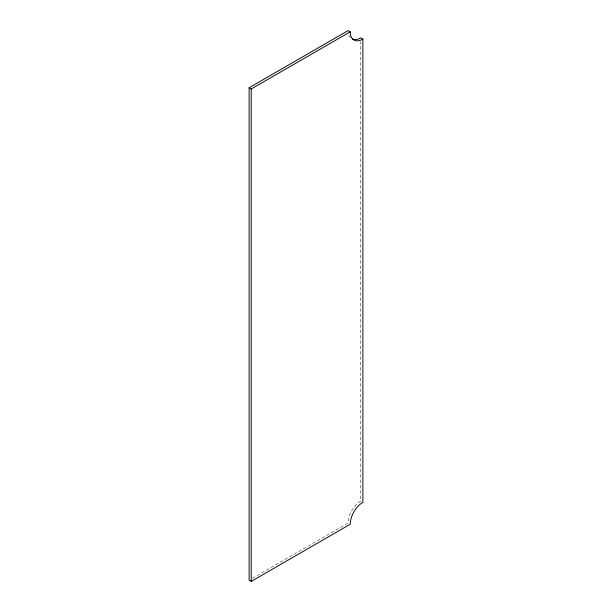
<?xml version="1.0" encoding="UTF-8"?>
<svg xmlns="http://www.w3.org/2000/svg" width="612" height="612" viewBox="0 0 612 612"><rect width="100%" height="100%" fill="white"/><g stroke="black" fill="none" stroke-linecap="round" stroke-linejoin="round"><path stroke-width="0.46" stroke-dasharray="3.06 2.29" d="M252.419 578.279L348.121 523.023A17.893 10.335 -60 0 1 360.774 501.106L360.774 41.723M350.538 37.799A17.893 10.335 -60 0 1 348.549 34.142"/><path stroke-width="0.92" d="M249.122 87.753L348.121 30.6L350.225 31.816A17.893 10.335 -60 0 0 362.878 39.122L362.878 502.322A17.893 10.335 -60 0 0 350.225 524.247L251.226 581.4L249.122 580.184L249.122 87.753L251.226 88.977L350.225 31.816M362.878 39.122L360.774 37.906A17.893 10.335 -60 0 1 352.543 39.145M251.226 88.977L251.226 581.4"/></g></svg>
